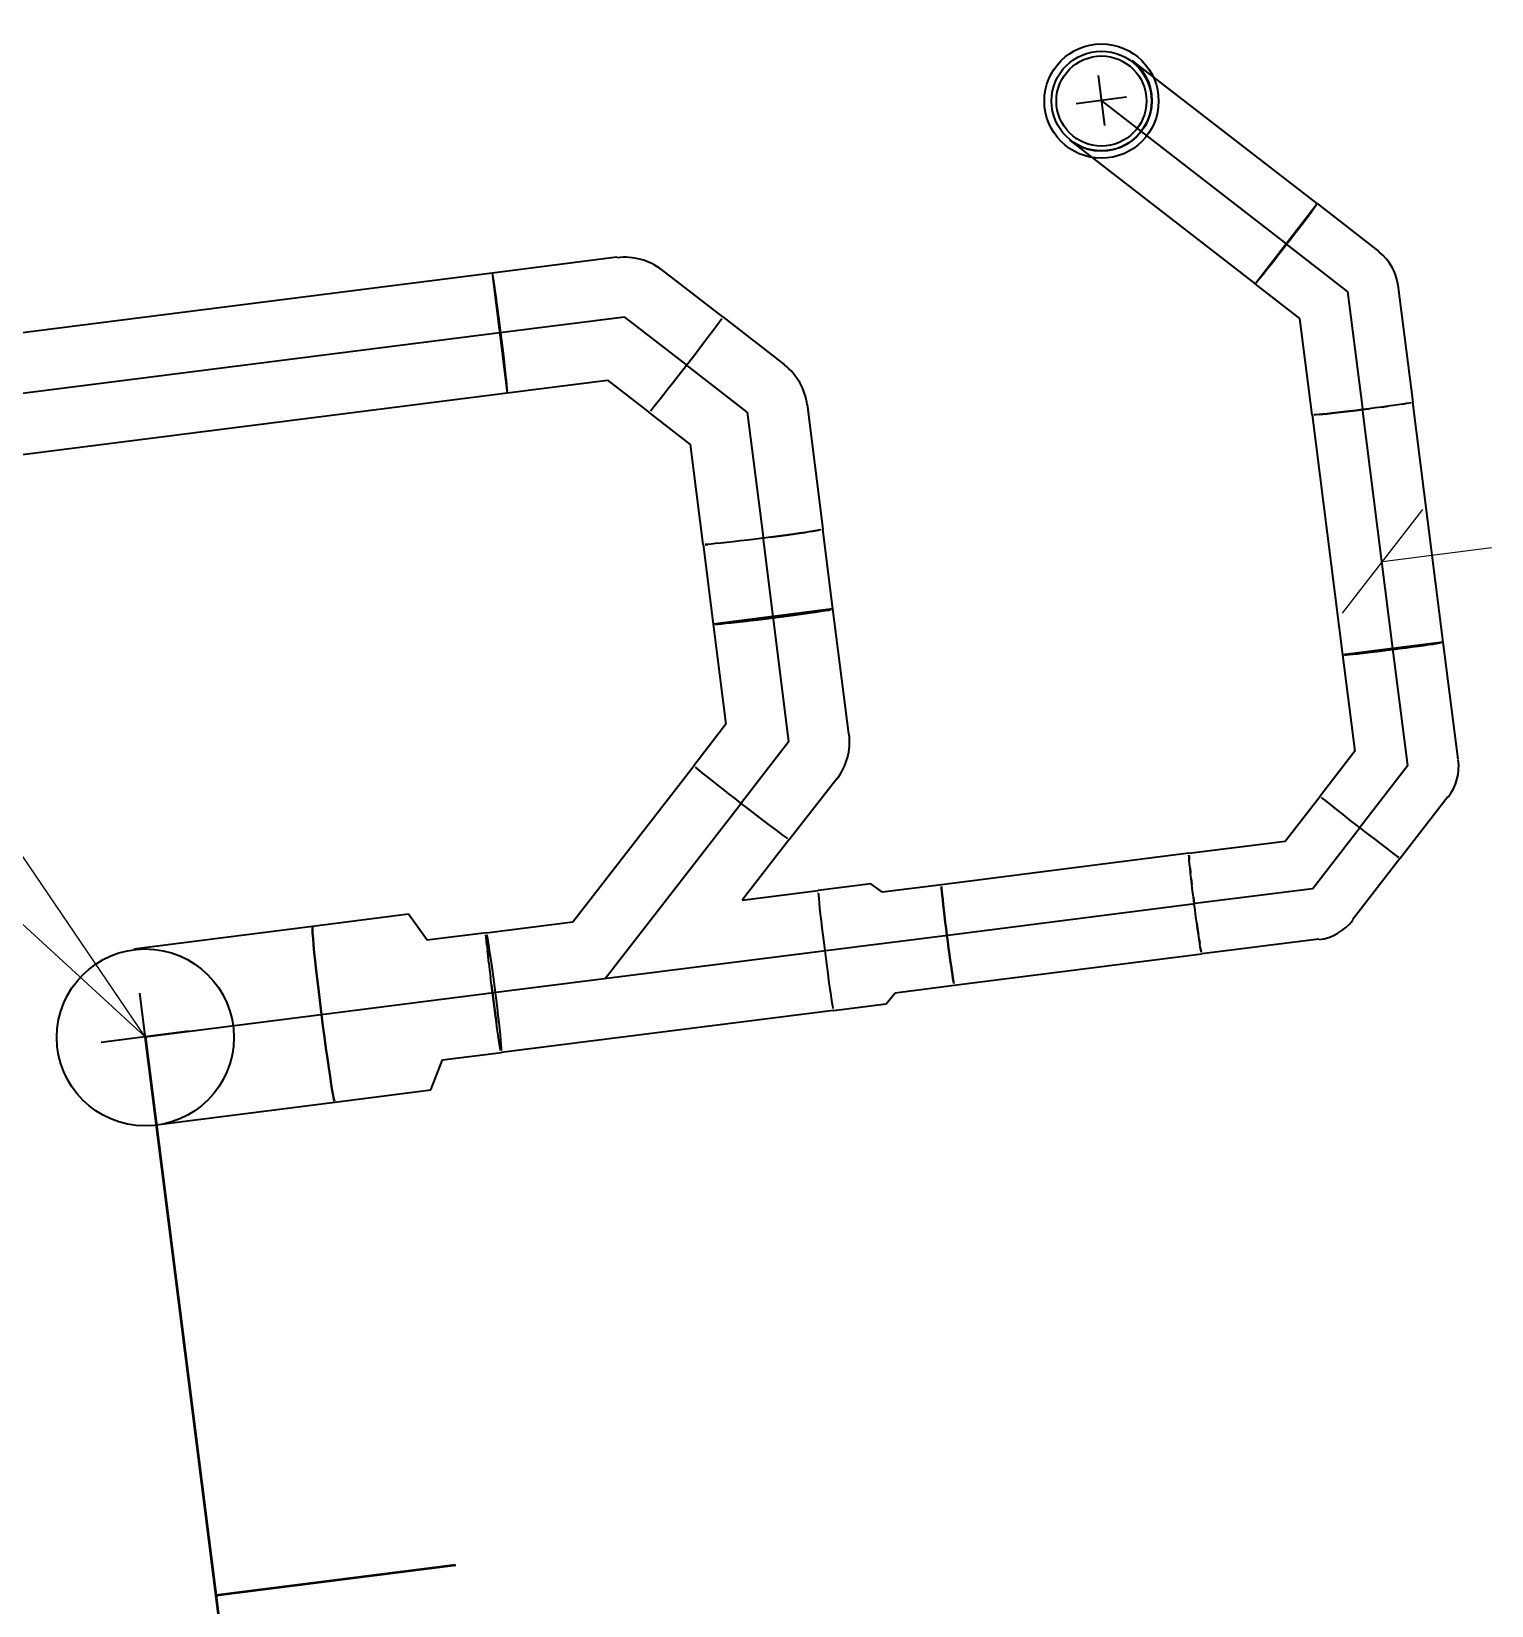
# Model space of a CAD drawing. Header units: metres. Extents: x 2713732.4 to 2713757.2, y 1226081.6 to 1226111.3.
# Drawn here: x 2713743.864 to 2713744.772, y 1226107.761 to 1226108.739 of the extents above; entities that cross this region are included whole.
import ezdxf

# ---------------------------------------------------------------- set-up
doc = ezdxf.new("R2010")
doc.units = ezdxf.units.M
doc.linetypes.add('DASHDOT', pattern=[1, 0.5, -0.25, 0, -0.25])
doc.linetypes.add('HIDDENX2', pattern=[0.75, 0.5, -0.25])
doc.layers.add('einlagen_boden_erstes_og', color=7, linetype='Continuous', true_color=0x000000)

msp = doc.modelspace()

# ---------------------------------------------------------------- linework, layer by layer
at = {"layer": 'einlagen_boden_erstes_og', "color": 7, "linetype": 'Continuous', "lineweight": 25, "extrusion": (0.000477202, 0.001815, 0.999998)}
for p, q in [((2713743.9348, 1226108.11444, -0.19104), (2713742.85287, 1226109.70852, -0.19341)), ((2713743.9348, 1226108.11444, -0.19104), (2713742.27808, 1226109.6348, -0.193)), ((2713744.679, 1226108.37784, -0.19187), (2713744.7288, 1226108.44211, -0.19201)), ((2713744.7039, 1226108.40998, -0.19194), (2713744.77158, 1226108.41857, -0.19199))]:
    msp.add_line(p, q, dxfattribs=at)
at = {"layer": 'einlagen_boden_erstes_og', "color": 36, "linetype": 'Continuous', "lineweight": 35, "true_color": 0x6a4015, "extrusion": (0.000477202, 0.001815, 0.999998)}
for p, q in [((2713744.66319, 1226108.63227, -0.19232), (2713744.54832, 1226108.72127, -0.19243)), ((2713744.54832, 1226108.72127, -0.19243), (2713744.5514, 1226108.71854, -0.19243)), ((2713744.5514, 1226108.71854, -0.19243), (2713744.5541, 1226108.71543, -0.19242)), ((2713744.5541, 1226108.71543, -0.19242), (2713744.55638, 1226108.71199, -0.19242)), ((2713744.55638, 1226108.71199, -0.19242), (2713744.55818, 1226108.70829, -0.19241)), ((2713744.55818, 1226108.70829, -0.19241), (2713744.55949, 1226108.70438, -0.1924)), ((2713744.55949, 1226108.70438, -0.1924), (2713744.56027, 1226108.70034, -0.1924)), ((2713744.56052, 1226108.69622, -0.19239), (2713744.56024, 1226108.69211, -0.19238)), ((2713744.56027, 1226108.70034, -0.1924), (2713744.56052, 1226108.69622, -0.19239)), ((2713744.55941, 1226108.68807, -0.19237), (2713744.55807, 1226108.68418, -0.19237)), ((2713744.56024, 1226108.69211, -0.19238), (2713744.55941, 1226108.68807, -0.19237)), ((2713744.55393, 1226108.67708, -0.19235), (2713744.55119, 1226108.67399, -0.19235)), ((2713744.55623, 1226108.68049, -0.19236), (2713744.55393, 1226108.67708, -0.19235)), ((2713744.55807, 1226108.68418, -0.19237), (2713744.55623, 1226108.68049, -0.19236)), ((2713744.50973, 1226108.67147, -0.19232), (2713744.62461, 1226108.58247, -0.19221)), ((2713744.51315, 1226108.66916, -0.19232), (2713744.50973, 1226108.67147, -0.19232)), ((2713744.51683, 1226108.66732, -0.19232), (2713744.51315, 1226108.66916, -0.19232)), ((2713744.52073, 1226108.66598, -0.19232), (2713744.51683, 1226108.66732, -0.19232)), ((2713744.54094, 1226108.66721, -0.19233), (2713744.53704, 1226108.6659, -0.19232)), ((2713744.54465, 1226108.66902, -0.19233), (2713744.54094, 1226108.66721, -0.19233)), ((2713744.54808, 1226108.67129, -0.19234), (2713744.54465, 1226108.66902, -0.19233)), ((2713744.55119, 1226108.67399, -0.19235), (2713744.54808, 1226108.67129, -0.19234)), ((2713744.52477, 1226108.66516, -0.19232), (2713744.52073, 1226108.66598, -0.19232)), ((2713744.52888, 1226108.66487, -0.19232), (2713744.52477, 1226108.66516, -0.19232)), ((2713744.53299, 1226108.66512, -0.19232), (2713744.52888, 1226108.66487, -0.19232)), ((2713744.53704, 1226108.6659, -0.19232), (2713744.53299, 1226108.66512, -0.19232)), ((2713744.62461, 1226108.58247, -0.19221), (2713744.66319, 1226108.63227, -0.19232)), ((2713744.62461, 1226108.58247, -0.19221), (2713744.66319, 1226108.63227, -0.19232)), ((2713744.65942, 1226108.62695, -0.19231), (2713744.66078, 1226108.62879, -0.19232)), ((2713744.66078, 1226108.62879, -0.19232), (2713744.66185, 1226108.63027, -0.19232)), ((2713744.66185, 1226108.63027, -0.19232), (2713744.66262, 1226108.63135, -0.19232)), ((2713744.66319, 1226108.63227, -0.19232), (2713744.70145, 1226108.60263, -0.19229)), ((2713744.65161, 1226108.61664, -0.19229), (2713744.65385, 1226108.61958, -0.1923)), ((2713744.65385, 1226108.61958, -0.1923), (2713744.65592, 1226108.62231, -0.1923)), ((2713744.65592, 1226108.62231, -0.1923), (2713744.65779, 1226108.62478, -0.19231)), ((2713744.65779, 1226108.62478, -0.19231), (2713744.65942, 1226108.62695, -0.19231)), ((2713744.64425, 1226108.60709, -0.19227), (2713744.64677, 1226108.61034, -0.19228)), ((2713744.64677, 1226108.61034, -0.19228), (2713744.64923, 1226108.61355, -0.19228)), ((2713744.64923, 1226108.61355, -0.19228), (2713744.65161, 1226108.61664, -0.19229)), ((2713744.22807, 1226108.59898, -0.19206), (2713744.15049, 1226108.58913, -0.192)), ((2713744.63684, 1226108.59758, -0.19225), (2713744.63925, 1226108.60065, -0.19225)), ((2713744.63925, 1226108.60065, -0.19225), (2713744.64173, 1226108.60384, -0.19226)), ((2713744.64173, 1226108.60384, -0.19226), (2713744.64425, 1226108.60709, -0.19227)), ((2713744.15049, 1226108.58913, -0.192), (2713743.42066, 1226108.4965, -0.19148)), ((2713744.15049, 1226108.58913, -0.192), (2713744.15993, 1226108.51473, -0.19187)), ((2713744.15049, 1226108.58913, -0.192), (2713744.15993, 1226108.51473, -0.19187)), ((2713744.29386, 1226108.56191, -0.19202), (2713744.25575, 1226108.59142, -0.19205)), ((2713744.62881, 1226108.58744, -0.19223), (2713744.63051, 1226108.58956, -0.19223)), ((2713744.63051, 1226108.58956, -0.19223), (2713744.63243, 1226108.59199, -0.19224)), ((2713744.63243, 1226108.59199, -0.19224), (2713744.63456, 1226108.59468, -0.19224)), ((2713744.63456, 1226108.59468, -0.19224), (2713744.63684, 1226108.59758, -0.19225)), ((2713744.15113, 1226108.58633, -0.192), (2713744.15084, 1226108.58789, -0.192)), ((2713744.15149, 1226108.58419, -0.19199), (2713744.15113, 1226108.58633, -0.192)), ((2713744.15192, 1226108.5815, -0.19199), (2713744.15149, 1226108.58419, -0.19199)), ((2713744.1524, 1226108.5783, -0.19198), (2713744.15192, 1226108.5815, -0.19199)), ((2713744.15293, 1226108.57465, -0.19198), (2713744.1524, 1226108.5783, -0.19198)), ((2713744.65255, 1226108.56082, -0.19219), (2713744.62461, 1226108.58246, -0.19221)), ((2713744.62536, 1226108.58324, -0.19222), (2713744.62621, 1226108.58425, -0.19222)), ((2713744.62621, 1226108.58425, -0.19222), (2713744.62737, 1226108.58566, -0.19222)), ((2713744.62737, 1226108.58566, -0.19222), (2713744.62881, 1226108.58744, -0.19223)), ((2713744.71341, 1226108.58169, -0.19226), (2713744.72265, 1226108.50889, -0.19213)), ((2713744.1535, 1226108.57061, -0.19197), (2713744.15293, 1226108.57465, -0.19198)), ((2713744.15409, 1226108.56625, -0.19196), (2713744.1535, 1226108.57061, -0.19197)), ((2713744.15471, 1226108.56165, -0.19195), (2713744.15409, 1226108.56625, -0.19196)), ((2713744.15533, 1226108.55688, -0.19194), (2713744.15471, 1226108.56165, -0.19195)), ((2713744.29099, 1226108.55777, -0.19201), (2713744.29227, 1226108.55952, -0.19201)), ((2713744.29227, 1226108.55952, -0.19201), (2713744.29318, 1226108.56081, -0.19202)), ((2713744.29386, 1226108.56191, -0.19202), (2713744.33196, 1226108.53239, -0.19198)), ((2713744.66015, 1226108.50096, -0.19208), (2713744.65255, 1226108.56082, -0.19219)), ((2713744.15596, 1226108.55202, -0.19194), (2713744.15533, 1226108.55688, -0.19194)), ((2713744.15657, 1226108.54717, -0.19193), (2713744.15596, 1226108.55202, -0.19194)), ((2713744.28274, 1226108.5468, -0.19199), (2713744.2852, 1226108.55005, -0.19199)), ((2713744.2852, 1226108.55005, -0.19199), (2713744.28743, 1226108.55299, -0.192)), ((2713744.28743, 1226108.55299, -0.192), (2713744.28937, 1226108.55558, -0.19201)), ((2713744.28937, 1226108.55558, -0.19201), (2713744.29099, 1226108.55777, -0.19201)), ((2713744.15715, 1226108.54239, -0.19192), (2713744.15657, 1226108.54717, -0.19193)), ((2713744.15771, 1226108.53778, -0.19191), (2713744.15715, 1226108.54239, -0.19192)), ((2713744.27431, 1226108.53581, -0.19196), (2713744.27724, 1226108.53962, -0.19197)), ((2713744.27724, 1226108.53962, -0.19197), (2713744.28007, 1226108.5433, -0.19198)), ((2713744.28007, 1226108.5433, -0.19198), (2713744.28274, 1226108.5468, -0.19199)), ((2713744.15822, 1226108.53341, -0.1919), (2713744.15771, 1226108.53778, -0.19191)), ((2713744.15868, 1226108.52936, -0.1919), (2713744.15822, 1226108.53341, -0.1919)), ((2713744.15908, 1226108.52569, -0.19189), (2713744.15868, 1226108.52936, -0.1919)), ((2713744.26831, 1226108.52807, -0.19195), (2713744.27131, 1226108.53193, -0.19195)), ((2713744.27131, 1226108.53193, -0.19195), (2713744.27431, 1226108.53581, -0.19196)), ((2713744.15941, 1226108.52247, -0.19188), (2713744.15908, 1226108.52569, -0.19189)), ((2713744.15967, 1226108.51976, -0.19188), (2713744.15941, 1226108.52247, -0.19188)), ((2713744.15986, 1226108.51759, -0.19187), (2713744.15967, 1226108.51976, -0.19188)), ((2713744.15993, 1226108.51473, -0.19187), (2713744.2221, 1226108.52262, -0.19191)), ((2713744.2221, 1226108.52262, -0.19191), (2713744.24793, 1226108.50261, -0.19189)), ((2713744.25977, 1226108.51715, -0.19192), (2713744.26249, 1226108.52061, -0.19193)), ((2713744.26249, 1226108.52061, -0.19193), (2713744.26535, 1226108.52427, -0.19194)), ((2713744.26535, 1226108.52427, -0.19194), (2713744.26831, 1226108.52807, -0.19195)), ((2713743.43011, 1226108.4221, -0.19135), (2713744.15993, 1226108.51473, -0.19187)), ((2713744.15997, 1226108.51602, -0.19187), (2713744.15986, 1226108.51759, -0.19187)), ((2713744.25293, 1226108.50854, -0.1919), (2713744.25495, 1226108.51107, -0.19191)), ((2713744.25495, 1226108.51107, -0.19191), (2713744.25724, 1226108.51395, -0.19191)), ((2713744.25724, 1226108.51395, -0.19191), (2713744.25977, 1226108.51715, -0.19192)), ((2713744.27375, 1226108.48261, -0.19187), (2713744.24793, 1226108.50261, -0.19189)), ((2713744.24882, 1226108.50354, -0.19189), (2713744.24984, 1226108.50475, -0.19189)), ((2713744.24984, 1226108.50475, -0.19189), (2713744.25121, 1226108.50642, -0.1919)), ((2713744.25121, 1226108.50642, -0.1919), (2713744.25293, 1226108.50854, -0.1919)), ((2713744.3462, 1226108.50747, -0.19195), (2713744.35604, 1226108.4299, -0.19181)), ((2713744.66015, 1226108.50096, -0.19208), (2713744.67907, 1226108.35188, -0.19182)), ((2713744.66256, 1226108.50102, -0.19208), (2713744.66123, 1226108.50093, -0.19208)), ((2713744.66256, 1226108.50102, -0.19208), (2713744.66123, 1226108.50093, -0.19208)), ((2713744.66437, 1226108.50118, -0.19209), (2713744.66256, 1226108.50102, -0.19208)), ((2713744.66437, 1226108.50118, -0.19209), (2713744.66256, 1226108.50102, -0.19208)), ((2713744.66665, 1226108.5014, -0.19209), (2713744.66437, 1226108.50118, -0.19209)), ((2713744.66437, 1226108.50118, -0.19209), (2713744.66665, 1226108.5014, -0.19209)), ((2713744.66936, 1226108.50168, -0.19209), (2713744.66665, 1226108.5014, -0.19209)), ((2713744.66665, 1226108.5014, -0.19209), (2713744.66936, 1226108.50168, -0.19209)), ((2713744.67244, 1226108.50202, -0.19209), (2713744.66936, 1226108.50168, -0.19209)), ((2713744.66936, 1226108.50168, -0.19209), (2713744.67244, 1226108.50202, -0.19209)), ((2713744.67584, 1226108.5024, -0.19209), (2713744.67244, 1226108.50202, -0.19209)), ((2713744.67244, 1226108.50202, -0.19209), (2713744.67584, 1226108.5024, -0.19209)), ((2713744.67951, 1226108.50283, -0.1921), (2713744.67584, 1226108.5024, -0.19209)), ((2713744.67584, 1226108.5024, -0.19209), (2713744.67951, 1226108.50283, -0.1921)), ((2713744.68339, 1226108.5033, -0.1921), (2713744.67951, 1226108.50283, -0.1921)), ((2713744.67951, 1226108.50283, -0.1921), (2713744.68339, 1226108.5033, -0.1921)), ((2713744.6874, 1226108.50379, -0.1921), (2713744.68339, 1226108.5033, -0.1921)), ((2713744.68339, 1226108.5033, -0.1921), (2713744.6874, 1226108.50379, -0.1921)), ((2713744.69148, 1226108.5043, -0.1921), (2713744.6874, 1226108.50379, -0.1921)), ((2713744.6874, 1226108.50379, -0.1921), (2713744.69148, 1226108.5043, -0.1921)), ((2713744.69556, 1226108.50482, -0.19211), (2713744.69148, 1226108.5043, -0.1921)), ((2713744.69148, 1226108.5043, -0.1921), (2713744.69556, 1226108.50482, -0.19211)), ((2713744.69956, 1226108.50535, -0.19211), (2713744.69556, 1226108.50482, -0.19211)), ((2713744.69956, 1226108.50535, -0.19211), (2713744.69556, 1226108.50482, -0.19211)), ((2713744.70343, 1226108.50587, -0.19211), (2713744.69956, 1226108.50535, -0.19211)), ((2713744.70343, 1226108.50587, -0.19211), (2713744.69956, 1226108.50535, -0.19211)), ((2713744.70709, 1226108.50637, -0.19212), (2713744.70343, 1226108.50587, -0.19211)), ((2713744.70343, 1226108.50587, -0.19211), (2713744.70709, 1226108.50637, -0.19212)), ((2713744.71048, 1226108.50684, -0.19212), (2713744.70709, 1226108.50637, -0.19212)), ((2713744.71048, 1226108.50684, -0.19212), (2713744.70709, 1226108.50637, -0.19212)), ((2713744.71355, 1226108.50729, -0.19212), (2713744.71048, 1226108.50684, -0.19212)), ((2713744.71355, 1226108.50729, -0.19212), (2713744.71048, 1226108.50684, -0.19212)), ((2713744.71624, 1226108.50769, -0.19212), (2713744.71355, 1226108.50729, -0.19212)), ((2713744.71624, 1226108.50769, -0.19212), (2713744.71355, 1226108.50729, -0.19212)), ((2713744.7185, 1226108.50805, -0.19212), (2713744.71624, 1226108.50769, -0.19212)), ((2713744.71624, 1226108.50769, -0.19212), (2713744.7185, 1226108.50805, -0.19212)), ((2713744.7203, 1226108.50835, -0.19213), (2713744.7185, 1226108.50805, -0.19212)), ((2713744.7203, 1226108.50835, -0.19213), (2713744.7185, 1226108.50805, -0.19212)), ((2713744.7216, 1226108.50859, -0.19213), (2713744.7203, 1226108.50835, -0.19213)), ((2713744.7216, 1226108.50859, -0.19213), (2713744.7203, 1226108.50835, -0.19213)), ((2713744.74157, 1226108.35981, -0.19187), (2713744.72265, 1226108.50889, -0.19213)), ((2713744.28164, 1226108.42046, -0.19176), (2713744.27375, 1226108.48261, -0.19187)), ((2713744.29626, 1226108.42172, -0.19177), (2713744.2926, 1226108.42132, -0.19176)), ((2713744.29626, 1226108.42172, -0.19177), (2713744.2926, 1226108.42132, -0.19176)), ((2713744.30032, 1226108.42218, -0.19177), (2713744.29626, 1226108.42172, -0.19177)), ((2713744.30032, 1226108.42218, -0.19177), (2713744.29626, 1226108.42172, -0.19177)), ((2713744.30469, 1226108.42269, -0.19177), (2713744.30032, 1226108.42218, -0.19177)), ((2713744.30469, 1226108.42269, -0.19177), (2713744.30032, 1226108.42218, -0.19177)), ((2713744.3093, 1226108.42324, -0.19177), (2713744.30469, 1226108.42269, -0.19177)), ((2713744.3093, 1226108.42324, -0.19177), (2713744.30469, 1226108.42269, -0.19177)), ((2713744.31407, 1226108.42383, -0.19178), (2713744.3093, 1226108.42324, -0.19177)), ((2713744.31407, 1226108.42383, -0.19178), (2713744.3093, 1226108.42324, -0.19177)), ((2713744.31893, 1226108.42444, -0.19178), (2713744.31407, 1226108.42383, -0.19178)), ((2713744.31893, 1226108.42444, -0.19178), (2713744.31407, 1226108.42383, -0.19178)), ((2713744.32379, 1226108.42506, -0.19179), (2713744.31893, 1226108.42444, -0.19178)), ((2713744.32379, 1226108.42506, -0.19179), (2713744.31893, 1226108.42444, -0.19178)), ((2713744.32856, 1226108.42569, -0.19179), (2713744.32379, 1226108.42506, -0.19179)), ((2713744.32379, 1226108.42506, -0.19179), (2713744.32856, 1226108.42569, -0.19179)), ((2713744.33316, 1226108.4263, -0.19179), (2713744.32856, 1226108.42569, -0.19179)), ((2713744.32856, 1226108.42569, -0.19179), (2713744.33316, 1226108.4263, -0.19179)), ((2713744.33752, 1226108.4269, -0.19179), (2713744.33316, 1226108.4263, -0.19179)), ((2713744.33316, 1226108.4263, -0.19179), (2713744.33752, 1226108.4269, -0.19179)), ((2713744.34156, 1226108.42747, -0.1918), (2713744.33752, 1226108.4269, -0.19179)), ((2713744.33752, 1226108.4269, -0.19179), (2713744.34156, 1226108.42747, -0.1918)), ((2713744.34521, 1226108.42799, -0.1918), (2713744.34156, 1226108.42747, -0.1918)), ((2713744.34156, 1226108.42747, -0.1918), (2713744.34521, 1226108.42799, -0.1918)), ((2713744.34841, 1226108.42848, -0.1918), (2713744.34521, 1226108.42799, -0.1918)), ((2713744.34841, 1226108.42848, -0.1918), (2713744.34521, 1226108.42799, -0.1918)), ((2713744.3511, 1226108.4289, -0.19181), (2713744.34841, 1226108.42848, -0.1918)), ((2713744.34841, 1226108.42848, -0.1918), (2713744.3511, 1226108.4289, -0.19181)), ((2713744.35324, 1226108.42926, -0.19181), (2713744.3511, 1226108.4289, -0.19181)), ((2713744.3511, 1226108.4289, -0.19181), (2713744.35324, 1226108.42926, -0.19181)), ((2713744.3548, 1226108.42955, -0.19181), (2713744.35324, 1226108.42926, -0.19181)), ((2713744.3548, 1226108.42955, -0.19181), (2713744.35324, 1226108.42926, -0.19181)), ((2713744.36232, 1226108.38039, -0.19172), (2713744.35604, 1226108.4299, -0.19181)), ((2713744.28164, 1226108.42046, -0.19176), (2713744.28792, 1226108.37094, -0.19167)), ((2713744.2845, 1226108.42054, -0.19176), (2713744.28293, 1226108.42043, -0.19176)), ((2713744.28293, 1226108.42043, -0.19176), (2713744.2845, 1226108.42054, -0.19176)), ((2713744.28667, 1226108.42072, -0.19176), (2713744.2845, 1226108.42054, -0.19176)), ((2713744.28667, 1226108.42072, -0.19176), (2713744.2845, 1226108.42054, -0.19176)), ((2713744.28938, 1226108.42098, -0.19176), (2713744.28667, 1226108.42072, -0.19176)), ((2713744.28938, 1226108.42098, -0.19176), (2713744.28667, 1226108.42072, -0.19176)), ((2713744.2926, 1226108.42132, -0.19176), (2713744.28938, 1226108.42098, -0.19176)), ((2713744.2926, 1226108.42132, -0.19176), (2713744.28938, 1226108.42098, -0.19176)), ((2713744.36232, 1226108.38039, -0.19172), (2713744.28792, 1226108.37094, -0.19167)), ((2713744.36232, 1226108.38039, -0.19172), (2713744.28792, 1226108.37094, -0.19167)), ((2713744.3066, 1226108.37266, -0.19168), (2713744.31097, 1226108.37317, -0.19168)), ((2713744.31097, 1226108.37317, -0.19168), (2713744.31558, 1226108.37372, -0.19169)), ((2713744.31558, 1226108.37372, -0.19169), (2713744.32036, 1226108.37431, -0.19169)), ((2713744.32036, 1226108.37431, -0.19169), (2713744.32522, 1226108.37492, -0.19169)), ((2713744.32522, 1226108.37492, -0.19169), (2713744.33007, 1226108.37554, -0.1917)), ((2713744.33007, 1226108.37554, -0.1917), (2713744.33484, 1226108.37617, -0.1917)), ((2713744.33484, 1226108.37617, -0.1917), (2713744.33944, 1226108.37678, -0.1917)), ((2713744.33944, 1226108.37678, -0.1917), (2713744.3438, 1226108.37738, -0.19171)), ((2713744.3438, 1226108.37738, -0.19171), (2713744.34784, 1226108.37795, -0.19171)), ((2713744.34784, 1226108.37795, -0.19171), (2713744.35149, 1226108.37848, -0.19171)), ((2713744.35149, 1226108.37848, -0.19171), (2713744.35469, 1226108.37896, -0.19172)), ((2713744.35469, 1226108.37896, -0.19172), (2713744.35739, 1226108.37938, -0.19172)), ((2713744.35739, 1226108.37938, -0.19172), (2713744.35953, 1226108.37974, -0.19172)), ((2713744.35953, 1226108.37974, -0.19172), (2713744.36108, 1226108.38003, -0.19172)), ((2713744.37217, 1226108.30281, -0.19159), (2713744.36232, 1226108.38039, -0.19172)), ((2713744.28792, 1226108.37094, -0.19167), (2713744.29581, 1226108.30877, -0.19156)), ((2713744.28921, 1226108.37091, -0.19167), (2713744.29079, 1226108.37102, -0.19167)), ((2713744.29079, 1226108.37102, -0.19167), (2713744.29295, 1226108.3712, -0.19167)), ((2713744.29295, 1226108.3712, -0.19167), (2713744.29566, 1226108.37147, -0.19167)), ((2713744.29566, 1226108.37147, -0.19167), (2713744.29888, 1226108.3718, -0.19168)), ((2713744.29888, 1226108.3718, -0.19168), (2713744.30255, 1226108.3722, -0.19168)), ((2713744.30255, 1226108.3722, -0.19168), (2713744.3066, 1226108.37266, -0.19168)), ((2713744.74157, 1226108.35981, -0.19187), (2713744.67907, 1226108.35188, -0.19182)), ((2713744.74157, 1226108.35981, -0.19187), (2713744.67907, 1226108.35188, -0.19182)), ((2713744.69136, 1226108.35294, -0.19183), (2713744.69476, 1226108.35332, -0.19183)), ((2713744.69476, 1226108.35332, -0.19183), (2713744.69843, 1226108.35375, -0.19183)), ((2713744.69843, 1226108.35375, -0.19183), (2713744.70231, 1226108.35422, -0.19184)), ((2713744.70231, 1226108.35422, -0.19184), (2713744.70632, 1226108.35471, -0.19184)), ((2713744.70632, 1226108.35471, -0.19184), (2713744.7104, 1226108.35522, -0.19184)), ((2713744.7104, 1226108.35522, -0.19184), (2713744.71448, 1226108.35574, -0.19185)), ((2713744.71448, 1226108.35574, -0.19185), (2713744.71848, 1226108.35627, -0.19185)), ((2713744.71848, 1226108.35627, -0.19185), (2713744.72235, 1226108.35679, -0.19185)), ((2713744.72235, 1226108.35679, -0.19185), (2713744.72601, 1226108.35729, -0.19185)), ((2713744.72601, 1226108.35729, -0.19185), (2713744.7294, 1226108.35776, -0.19186)), ((2713744.7294, 1226108.35776, -0.19186), (2713744.73247, 1226108.35821, -0.19186)), ((2713744.73247, 1226108.35821, -0.19186), (2713744.73516, 1226108.35861, -0.19186)), ((2713744.73516, 1226108.35861, -0.19186), (2713744.73742, 1226108.35897, -0.19186)), ((2713744.73742, 1226108.35897, -0.19186), (2713744.73922, 1226108.35927, -0.19186)), ((2713744.73922, 1226108.35927, -0.19186), (2713744.74052, 1226108.35951, -0.19186)), ((2713744.75081, 1226108.28699, -0.19174), (2713744.74157, 1226108.35981, -0.19187)), ((2713744.67907, 1226108.35188, -0.19182), (2713744.68667, 1226108.29201, -0.19172)), ((2713744.68015, 1226108.35185, -0.19182), (2713744.68148, 1226108.35194, -0.19182)), ((2713744.68148, 1226108.35194, -0.19182), (2713744.68329, 1226108.3521, -0.19182)), ((2713744.68329, 1226108.3521, -0.19182), (2713744.68557, 1226108.35232, -0.19183)), ((2713744.68557, 1226108.35232, -0.19183), (2713744.68828, 1226108.3526, -0.19183)), ((2713744.68828, 1226108.3526, -0.19183), (2713744.69136, 1226108.35294, -0.19183)), ((2713744.29581, 1226108.30877, -0.19156), (2713744.27581, 1226108.28295, -0.1915)), ((2713744.68667, 1226108.292, -0.19172), (2713744.66502, 1226108.26406, -0.19166)), ((2713744.2007, 1226108.18599, -0.19129), (2713744.27581, 1226108.28295, -0.1915)), ((2713744.27673, 1226108.28206, -0.1915), (2713744.27794, 1226108.28104, -0.1915)), ((2713744.27794, 1226108.28104, -0.1915), (2713744.27962, 1226108.27966, -0.1915)), ((2713744.27962, 1226108.27966, -0.1915), (2713744.28173, 1226108.27795, -0.1915)), ((2713744.28173, 1226108.27795, -0.1915), (2713744.28426, 1226108.27593, -0.1915)), ((2713744.28426, 1226108.27593, -0.1915), (2713744.28715, 1226108.27363, -0.19149)), ((2713744.3351, 1226108.23702, -0.19145), (2713744.36461, 1226108.27512, -0.19153)), ((2713744.28715, 1226108.27363, -0.19149), (2713744.29035, 1226108.2711, -0.19149)), ((2713744.29035, 1226108.2711, -0.19149), (2713744.29381, 1226108.26839, -0.19149)), ((2713744.29381, 1226108.26839, -0.19149), (2713744.29747, 1226108.26552, -0.19148)), ((2713744.29747, 1226108.26552, -0.19148), (2713744.30126, 1226108.26257, -0.19148)), ((2713744.30126, 1226108.26257, -0.19148), (2713744.30513, 1226108.25957, -0.19148)), ((2713744.30513, 1226108.25957, -0.19148), (2713744.309, 1226108.25657, -0.19147)), ((2713744.309, 1226108.25657, -0.19147), (2713744.31281, 1226108.25364, -0.19147)), ((2713744.64337, 1226108.23612, -0.19159), (2713744.66502, 1226108.26406, -0.19166)), ((2713744.6658, 1226108.26331, -0.19165), (2713744.66681, 1226108.26246, -0.19165)), ((2713744.66681, 1226108.26246, -0.19165), (2713744.66822, 1226108.2613, -0.19165)), ((2713744.66822, 1226108.2613, -0.19165), (2713744.67, 1226108.25986, -0.19165)), ((2713744.67, 1226108.25986, -0.19165), (2713744.67212, 1226108.25816, -0.19165)), ((2713744.67212, 1226108.25816, -0.19165), (2713744.67455, 1226108.25623, -0.19165)), ((2713744.67455, 1226108.25623, -0.19165), (2713744.67723, 1226108.25411, -0.19164)), ((2713744.71483, 1226108.22548, -0.19161), (2713744.74446, 1226108.26374, -0.19169)), ((2713744.31281, 1226108.25364, -0.19147), (2713744.3165, 1226108.25081, -0.19147)), ((2713744.3165, 1226108.25081, -0.19147), (2713744.31999, 1226108.24814, -0.19146)), ((2713744.31999, 1226108.24814, -0.19146), (2713744.32324, 1226108.24567, -0.19146)), ((2713744.32324, 1226108.24567, -0.19146), (2713744.32619, 1226108.24345, -0.19146)), ((2713744.67723, 1226108.25411, -0.19164), (2713744.68014, 1226108.25183, -0.19164)), ((2713744.68014, 1226108.25183, -0.19164), (2713744.68321, 1226108.24942, -0.19164)), ((2713744.68321, 1226108.24942, -0.19164), (2713744.6864, 1226108.24694, -0.19163)), ((2713744.6864, 1226108.24694, -0.19163), (2713744.68965, 1226108.24442, -0.19163)), ((2713744.3351, 1226108.23702, -0.19145), (2713744.30591, 1226108.19934, -0.19137)), ((2713744.32619, 1226108.24345, -0.19146), (2713744.32877, 1226108.24151, -0.19145)), ((2713744.32877, 1226108.24151, -0.19145), (2713744.33096, 1226108.23989, -0.19145)), ((2713744.33096, 1226108.23989, -0.19145), (2713744.33272, 1226108.23861, -0.19145)), ((2713744.33272, 1226108.23861, -0.19145), (2713744.334, 1226108.23769, -0.19145)), ((2713744.58352, 1226108.22852, -0.19155), (2713744.64337, 1226108.23612, -0.19159)), ((2713744.68965, 1226108.24442, -0.19163), (2713744.6929, 1226108.2419, -0.19163)), ((2713744.6929, 1226108.2419, -0.19163), (2713744.6961, 1226108.23944, -0.19163)), ((2713744.6961, 1226108.23944, -0.19163), (2713744.6992, 1226108.23706, -0.19162)), ((2713744.6992, 1226108.23706, -0.19162), (2713744.70214, 1226108.23482, -0.19162)), ((2713744.58352, 1226108.22852, -0.19155), (2713744.42979, 1226108.20901, -0.19144)), ((2713744.58358, 1226108.22611, -0.19155), (2713744.58349, 1226108.22743, -0.19155)), ((2713744.58349, 1226108.22743, -0.19155), (2713744.58358, 1226108.22611, -0.19155)), ((2713744.58374, 1226108.22429, -0.19154), (2713744.58358, 1226108.22611, -0.19155)), ((2713744.58358, 1226108.22611, -0.19155), (2713744.58374, 1226108.22429, -0.19154)), ((2713744.70214, 1226108.23482, -0.19162), (2713744.70487, 1226108.23275, -0.19162)), ((2713744.70487, 1226108.23275, -0.19162), (2713744.70734, 1226108.23088, -0.19162)), ((2713744.70734, 1226108.23088, -0.19162), (2713744.70951, 1226108.22925, -0.19161)), ((2713744.70951, 1226108.22925, -0.19161), (2713744.71135, 1226108.22789, -0.19161)), ((2713744.71135, 1226108.22789, -0.19161), (2713744.71283, 1226108.22681, -0.19161)), ((2713744.71283, 1226108.22681, -0.19161), (2713744.71391, 1226108.22605, -0.19161)), ((2713744.58396, 1226108.22201, -0.19154), (2713744.58374, 1226108.22429, -0.19154)), ((2713744.58396, 1226108.22201, -0.19154), (2713744.58374, 1226108.22429, -0.19154)), ((2713744.58424, 1226108.21931, -0.19154), (2713744.58396, 1226108.22201, -0.19154)), ((2713744.58424, 1226108.21931, -0.19154), (2713744.58396, 1226108.22201, -0.19154)), ((2713744.58457, 1226108.21623, -0.19153), (2713744.58424, 1226108.21931, -0.19154)), ((2713744.58424, 1226108.21931, -0.19154), (2713744.58457, 1226108.21623, -0.19153)), ((2713744.71483, 1226108.22548, -0.19161), (2713744.68519, 1226108.18722, -0.19153)), ((2713744.38591, 1226108.20949, -0.19142), (2713744.35318, 1226108.20534, -0.1914)), ((2713744.3931, 1226108.20435, -0.19142), (2713744.38591, 1226108.20949, -0.19142)), ((2713744.42979, 1226108.20901, -0.19144), (2713744.3931, 1226108.20435, -0.19142)), ((2713744.42986, 1226108.2066, -0.19144), (2713744.42977, 1226108.20793, -0.19144)), ((2713744.42977, 1226108.20793, -0.19144), (2713744.42986, 1226108.2066, -0.19144)), ((2713744.43001, 1226108.20478, -0.19144), (2713744.42986, 1226108.2066, -0.19144)), ((2713744.42986, 1226108.2066, -0.19144), (2713744.43001, 1226108.20478, -0.19144)), ((2713744.58496, 1226108.21283, -0.19152), (2713744.58457, 1226108.21623, -0.19153)), ((2713744.58496, 1226108.21283, -0.19152), (2713744.58457, 1226108.21623, -0.19153)), ((2713744.58539, 1226108.20916, -0.19152), (2713744.58496, 1226108.21283, -0.19152)), ((2713744.58496, 1226108.21283, -0.19152), (2713744.58539, 1226108.20916, -0.19152)), ((2713744.58585, 1226108.20528, -0.19151), (2713744.58539, 1226108.20916, -0.19152)), ((2713744.58585, 1226108.20528, -0.19151), (2713744.58539, 1226108.20916, -0.19152)), ((2713744.30591, 1226108.19934, -0.19137), (2713744.35318, 1226108.20534, -0.1914)), ((2713744.35315, 1226108.20404, -0.1914), (2713744.35326, 1226108.20247, -0.1914)), ((2713744.35315, 1226108.20404, -0.1914), (2713744.35326, 1226108.20247, -0.1914)), ((2713744.35326, 1226108.20247, -0.1914), (2713744.35344, 1226108.20031, -0.19139)), ((2713744.35326, 1226108.20247, -0.1914), (2713744.35344, 1226108.20031, -0.19139)), ((2713744.35344, 1226108.20031, -0.19139), (2713744.35371, 1226108.19759, -0.19139)), ((2713744.35344, 1226108.20031, -0.19139), (2713744.35371, 1226108.19759, -0.19139)), ((2713744.35371, 1226108.19759, -0.19139), (2713744.35404, 1226108.19437, -0.19138)), ((2713744.35371, 1226108.19759, -0.19139), (2713744.35404, 1226108.19437, -0.19138)), ((2713744.43023, 1226108.20251, -0.19143), (2713744.43001, 1226108.20478, -0.19144)), ((2713744.43001, 1226108.20478, -0.19144), (2713744.43023, 1226108.20251, -0.19143)), ((2713744.43051, 1226108.1998, -0.19143), (2713744.43023, 1226108.20251, -0.19143)), ((2713744.43023, 1226108.20251, -0.19143), (2713744.43051, 1226108.1998, -0.19143)), ((2713744.43085, 1226108.19672, -0.19142), (2713744.43051, 1226108.1998, -0.19143)), ((2713744.43051, 1226108.1998, -0.19143), (2713744.43085, 1226108.19672, -0.19142)), ((2713744.58635, 1226108.20127, -0.1915), (2713744.58585, 1226108.20528, -0.19151)), ((2713744.58635, 1226108.20127, -0.1915), (2713744.58585, 1226108.20528, -0.19151)), ((2713744.58686, 1226108.19719, -0.1915), (2713744.58635, 1226108.20127, -0.1915)), ((2713744.58635, 1226108.20127, -0.1915), (2713744.58686, 1226108.19719, -0.1915)), ((2713744.58738, 1226108.19311, -0.19149), (2713744.58686, 1226108.19719, -0.1915)), ((2713744.58738, 1226108.19311, -0.19149), (2713744.58686, 1226108.19719, -0.1915)), ((2713744.09845, 1226108.19065, -0.19125), (2713744.03895, 1226108.1831, -0.19121)), ((2713744.11018, 1226108.1745, -0.19123), (2713744.09845, 1226108.19065, -0.19125)), ((2713744.35404, 1226108.19437, -0.19138), (2713744.35444, 1226108.19071, -0.19137)), ((2713744.35404, 1226108.19437, -0.19138), (2713744.35444, 1226108.19071, -0.19137)), ((2713744.35444, 1226108.19071, -0.19137), (2713744.3549, 1226108.18665, -0.19137)), ((2713744.35444, 1226108.19071, -0.19137), (2713744.3549, 1226108.18665, -0.19137)), ((2713744.43124, 1226108.19332, -0.19142), (2713744.43085, 1226108.19672, -0.19142)), ((2713744.43085, 1226108.19672, -0.19142), (2713744.43124, 1226108.19332, -0.19142)), ((2713744.43167, 1226108.18965, -0.19141), (2713744.43124, 1226108.19332, -0.19142)), ((2713744.43124, 1226108.19332, -0.19142), (2713744.43167, 1226108.18965, -0.19141)), ((2713744.43213, 1226108.18577, -0.1914), (2713744.43167, 1226108.18965, -0.19141)), ((2713744.43167, 1226108.18965, -0.19141), (2713744.43213, 1226108.18577, -0.1914)), ((2713744.58791, 1226108.18911, -0.19148), (2713744.58738, 1226108.19311, -0.19149)), ((2713744.58791, 1226108.18911, -0.19148), (2713744.58738, 1226108.19311, -0.19149)), ((2713744.58842, 1226108.18524, -0.19148), (2713744.58791, 1226108.18911, -0.19148)), ((2713744.58842, 1226108.18524, -0.19148), (2713744.58791, 1226108.18911, -0.19148)), ((2713744.03895, 1226108.1831, -0.19121), (2713743.92788, 1226108.169, -0.19113)), ((2713744.03882, 1226108.18119, -0.19121), (2713744.03882, 1226108.18261, -0.19121)), ((2713744.03882, 1226108.18261, -0.19121), (2713744.03882, 1226108.18119, -0.19121)), ((2713744.03893, 1226108.17888, -0.1912), (2713744.03882, 1226108.18119, -0.19121)), ((2713744.03882, 1226108.18119, -0.19121), (2713744.03893, 1226108.17888, -0.1912)), ((2713744.03916, 1226108.1757, -0.1912), (2713744.03893, 1226108.17888, -0.1912)), ((2713744.03893, 1226108.17888, -0.1912), (2713744.03916, 1226108.1757, -0.1912)), ((2713744.14688, 1226108.17915, -0.19125), (2713744.11018, 1226108.1745, -0.19123)), ((2713744.14675, 1226108.17626, -0.19125), (2713744.14665, 1226108.17784, -0.19125)), ((2713744.14668, 1226108.17913, -0.19125), (2713744.2007, 1226108.18599, -0.19129)), ((2713744.14678, 1226108.17786, -0.19125), (2713744.14686, 1226108.17628, -0.19125)), ((2713744.14761, 1226108.17637, -0.19125), (2713744.14729, 1226108.17792, -0.19125)), ((2713744.3549, 1226108.18665, -0.19137), (2713744.35541, 1226108.18228, -0.19136)), ((2713744.3549, 1226108.18665, -0.19137), (2713744.35541, 1226108.18228, -0.19136)), ((2713744.35541, 1226108.18228, -0.19136), (2713744.35596, 1226108.17767, -0.19135)), ((2713744.35541, 1226108.18228, -0.19136), (2713744.35596, 1226108.17767, -0.19135)), ((2713744.35596, 1226108.17767, -0.19135), (2713744.35655, 1226108.1729, -0.19134)), ((2713744.35596, 1226108.17767, -0.19135), (2713744.35655, 1226108.1729, -0.19134)), ((2713744.43262, 1226108.18176, -0.1914), (2713744.43213, 1226108.18577, -0.1914)), ((2713744.43213, 1226108.18577, -0.1914), (2713744.43262, 1226108.18176, -0.1914)), ((2713744.43314, 1226108.17768, -0.19139), (2713744.43262, 1226108.18176, -0.1914)), ((2713744.43262, 1226108.18176, -0.1914), (2713744.43314, 1226108.17768, -0.19139)), ((2713744.43366, 1226108.1736, -0.19138), (2713744.43314, 1226108.17768, -0.19139)), ((2713744.43314, 1226108.17768, -0.19139), (2713744.43366, 1226108.1736, -0.19138)), ((2713744.58893, 1226108.18158, -0.19147), (2713744.58842, 1226108.18524, -0.19148)), ((2713744.58842, 1226108.18524, -0.19148), (2713744.58893, 1226108.18158, -0.19147)), ((2713744.5894, 1226108.17818, -0.19146), (2713744.58893, 1226108.18158, -0.19147)), ((2713744.58893, 1226108.18158, -0.19147), (2713744.5894, 1226108.17818, -0.19146)), ((2713744.58985, 1226108.17512, -0.19146), (2713744.5894, 1226108.17818, -0.19146)), ((2713744.58985, 1226108.17512, -0.19146), (2713744.5894, 1226108.17818, -0.19146)), ((2713744.03951, 1226108.17171, -0.19119), (2713744.03916, 1226108.1757, -0.1912)), ((2713744.03916, 1226108.1757, -0.1912), (2713744.03951, 1226108.17171, -0.19119)), ((2713744.03997, 1226108.16699, -0.19118), (2713744.03951, 1226108.17171, -0.19119)), ((2713744.03951, 1226108.17171, -0.19119), (2713744.03997, 1226108.16699, -0.19118)), ((2713744.14675, 1226108.17626, -0.19125), (2713744.14694, 1226108.1741, -0.19125)), ((2713744.14702, 1226108.17411, -0.19125), (2713744.14686, 1226108.17628, -0.19125)), ((2713744.1472, 1226108.17138, -0.19124), (2713744.14694, 1226108.1741, -0.19125)), ((2713744.14726, 1226108.17139, -0.19124), (2713744.14702, 1226108.17411, -0.19125)), ((2713744.1472, 1226108.17138, -0.19124), (2713744.14754, 1226108.16817, -0.19123)), ((2713744.14726, 1226108.17139, -0.19124), (2713744.14757, 1226108.16817, -0.19123)), ((2713744.14794, 1226108.1645, -0.19123), (2713744.14754, 1226108.16817, -0.19123)), ((2713744.14757, 1226108.16817, -0.19123), (2713744.14795, 1226108.1645, -0.19123)), ((2713744.148, 1226108.17423, -0.19125), (2713744.14761, 1226108.17637, -0.19125)), ((2713744.14844, 1226108.17154, -0.19124), (2713744.148, 1226108.17423, -0.19125)), ((2713744.14895, 1226108.16835, -0.19124), (2713744.14844, 1226108.17154, -0.19124)), ((2713744.1495, 1226108.1647, -0.19123), (2713744.14895, 1226108.16835, -0.19124)), ((2713744.35655, 1226108.1729, -0.19134), (2713744.35716, 1226108.16804, -0.19133)), ((2713744.35655, 1226108.1729, -0.19134), (2713744.35716, 1226108.16804, -0.19133)), ((2713744.35716, 1226108.16804, -0.19133), (2713744.35778, 1226108.16319, -0.19133)), ((2713744.35716, 1226108.16804, -0.19133), (2713744.35778, 1226108.16319, -0.19133)), ((2713744.43418, 1226108.1696, -0.19137), (2713744.43366, 1226108.1736, -0.19138)), ((2713744.43366, 1226108.1736, -0.19138), (2713744.43418, 1226108.1696, -0.19137)), ((2713744.4347, 1226108.16573, -0.19137), (2713744.43418, 1226108.1696, -0.19137)), ((2713744.43418, 1226108.1696, -0.19137), (2713744.4347, 1226108.16573, -0.19137)), ((2713744.59025, 1226108.17243, -0.19145), (2713744.58985, 1226108.17512, -0.19146)), ((2713744.58985, 1226108.17512, -0.19146), (2713744.59025, 1226108.17243, -0.19145)), ((2713744.59061, 1226108.17017, -0.19145), (2713744.59025, 1226108.17243, -0.19145)), ((2713744.59061, 1226108.17017, -0.19145), (2713744.59025, 1226108.17243, -0.19145)), ((2713744.59091, 1226108.16837, -0.19145), (2713744.59061, 1226108.17017, -0.19145)), ((2713744.59061, 1226108.17017, -0.19145), (2713744.59091, 1226108.16837, -0.19145)), ((2713744.59115, 1226108.16706, -0.19144), (2713744.59091, 1226108.16837, -0.19145)), ((2713744.59091, 1226108.16837, -0.19145), (2713744.59115, 1226108.16706, -0.19144)), ((2713744.66425, 1226108.17526, -0.19149), (2713744.59145, 1226108.16602, -0.19144)), ((2713744.04052, 1226108.16161, -0.19117), (2713744.03997, 1226108.16699, -0.19118)), ((2713744.03997, 1226108.16699, -0.19118), (2713744.04052, 1226108.16161, -0.19117)), ((2713744.04117, 1226108.15566, -0.19116), (2713744.04052, 1226108.16161, -0.19117)), ((2713744.04052, 1226108.16161, -0.19117), (2713744.04117, 1226108.15566, -0.19116)), ((2713744.14839, 1226108.16045, -0.19122), (2713744.14794, 1226108.1645, -0.19123)), ((2713744.14839, 1226108.16045, -0.19122), (2713744.14795, 1226108.1645, -0.19123)), ((2713744.14839, 1226108.16045, -0.19122), (2713744.14889, 1226108.15608, -0.19121)), ((2713744.14839, 1226108.16045, -0.19122), (2713744.14891, 1226108.15608, -0.19121)), ((2713744.15008, 1226108.16066, -0.19122), (2713744.1495, 1226108.1647, -0.19123)), ((2713744.15069, 1226108.1563, -0.19121), (2713744.15008, 1226108.16066, -0.19122)), ((2713744.35778, 1226108.16319, -0.19133), (2713744.35841, 1226108.15842, -0.19132)), ((2713744.35778, 1226108.16319, -0.19133), (2713744.35841, 1226108.15842, -0.19132)), ((2713744.35841, 1226108.15842, -0.19132), (2713744.35902, 1226108.15381, -0.19131)), ((2713744.35841, 1226108.15842, -0.19132), (2713744.35902, 1226108.15381, -0.19131)), ((2713744.4352, 1226108.16207, -0.19136), (2713744.4347, 1226108.16573, -0.19137)), ((2713744.4347, 1226108.16573, -0.19137), (2713744.4352, 1226108.16207, -0.19136)), ((2713744.43568, 1226108.15868, -0.19135), (2713744.4352, 1226108.16207, -0.19136)), ((2713744.4352, 1226108.16207, -0.19136), (2713744.43568, 1226108.15868, -0.19135)), ((2713744.43612, 1226108.15561, -0.19135), (2713744.43568, 1226108.15868, -0.19135)), ((2713744.43568, 1226108.15868, -0.19135), (2713744.43612, 1226108.15561, -0.19135)), ((2713744.43773, 1226108.14651, -0.19133), (2713744.59145, 1226108.16602, -0.19144)), ((2713744.0419, 1226108.14925, -0.19115), (2713744.04117, 1226108.15566, -0.19116)), ((2713744.04117, 1226108.15566, -0.19116), (2713744.0419, 1226108.14925, -0.19115)), ((2713744.0427, 1226108.14248, -0.19114), (2713744.0419, 1226108.14925, -0.19115)), ((2713744.0419, 1226108.14925, -0.19115), (2713744.0427, 1226108.14248, -0.19114)), ((2713744.14889, 1226108.15608, -0.19121), (2713744.14943, 1226108.15146, -0.19121)), ((2713744.14891, 1226108.15608, -0.19121), (2713744.14946, 1226108.15147, -0.19121)), ((2713744.15002, 1226108.14669, -0.1912), (2713744.14943, 1226108.15146, -0.19121)), ((2713744.15005, 1226108.14669, -0.1912), (2713744.14946, 1226108.15147, -0.19121)), ((2713744.15132, 1226108.1517, -0.19121), (2713744.15069, 1226108.1563, -0.19121)), ((2713744.15195, 1226108.14693, -0.1912), (2713744.15132, 1226108.1517, -0.19121)), ((2713744.35902, 1226108.15381, -0.19131), (2713744.35962, 1226108.14945, -0.1913)), ((2713744.35902, 1226108.15381, -0.19131), (2713744.35962, 1226108.14945, -0.1913)), ((2713744.35962, 1226108.14945, -0.1913), (2713744.36019, 1226108.14541, -0.19129)), ((2713744.35962, 1226108.14945, -0.1913), (2713744.36019, 1226108.14541, -0.19129)), ((2713744.43653, 1226108.15292, -0.19134), (2713744.43612, 1226108.15561, -0.19135)), ((2713744.43612, 1226108.15561, -0.19135), (2713744.43653, 1226108.15292, -0.19134)), ((2713744.43688, 1226108.15066, -0.19134), (2713744.43653, 1226108.15292, -0.19134)), ((2713744.43653, 1226108.15292, -0.19134), (2713744.43688, 1226108.15066, -0.19134)), ((2713744.43719, 1226108.14886, -0.19134), (2713744.43688, 1226108.15066, -0.19134)), ((2713744.43688, 1226108.15066, -0.19134), (2713744.43719, 1226108.14886, -0.19134)), ((2713744.43743, 1226108.14756, -0.19134), (2713744.43719, 1226108.14886, -0.19134)), ((2713744.43719, 1226108.14886, -0.19134), (2713744.43743, 1226108.14756, -0.19134)), ((2713744.04355, 1226108.13548, -0.19113), (2713744.0427, 1226108.14248, -0.19114)), ((2713744.0427, 1226108.14248, -0.19114), (2713744.04355, 1226108.13548, -0.19113)), ((2713744.15002, 1226108.14669, -0.1912), (2713744.15062, 1226108.14183, -0.19119)), ((2713744.15066, 1226108.14183, -0.19119), (2713744.15005, 1226108.14669, -0.1912)), ((2713744.15125, 1226108.13697, -0.19118), (2713744.15062, 1226108.14183, -0.19119)), ((2713744.15066, 1226108.14183, -0.19119), (2713744.15128, 1226108.13698, -0.19118)), ((2713744.15257, 1226108.14208, -0.19119), (2713744.15195, 1226108.14693, -0.1912)), ((2713744.15318, 1226108.13722, -0.19118), (2713744.15257, 1226108.14208, -0.19119)), ((2713744.36019, 1226108.14541, -0.19129), (2713744.36072, 1226108.14176, -0.19129)), ((2713744.36019, 1226108.14541, -0.19129), (2713744.36072, 1226108.14176, -0.19129)), ((2713744.36072, 1226108.14176, -0.19129), (2713744.3612, 1226108.13856, -0.19128)), ((2713744.36072, 1226108.14176, -0.19129), (2713744.3612, 1226108.13856, -0.19128)), ((2713744.3612, 1226108.13856, -0.19128), (2713744.36162, 1226108.13587, -0.19128)), ((2713744.3612, 1226108.13856, -0.19128), (2713744.36162, 1226108.13587, -0.19128)), ((2713744.39536, 1226108.13509, -0.19129), (2713744.40103, 1226108.14185, -0.19131)), ((2713744.40103, 1226108.14185, -0.19131), (2713744.43773, 1226108.14651, -0.19133)), ((2713744.04445, 1226108.12835, -0.19111), (2713744.04355, 1226108.13548, -0.19113)), ((2713744.04355, 1226108.13548, -0.19113), (2713744.04445, 1226108.12835, -0.19111)), ((2713744.04536, 1226108.12123, -0.1911), (2713744.04445, 1226108.12835, -0.19111)), ((2713744.04445, 1226108.12835, -0.19111), (2713744.04536, 1226108.12123, -0.1911)), ((2713744.15125, 1226108.13697, -0.19118), (2713744.15188, 1226108.13221, -0.19117)), ((2713744.1519, 1226108.13221, -0.19117), (2713744.15128, 1226108.13698, -0.19118)), ((2713744.1525, 1226108.1276, -0.19116), (2713744.15188, 1226108.13221, -0.19117)), ((2713744.1519, 1226108.13221, -0.19117), (2713744.15252, 1226108.1276, -0.19116)), ((2713744.15376, 1226108.13244, -0.19117), (2713744.15318, 1226108.13722, -0.19118)), ((2713744.1543, 1226108.12783, -0.19116), (2713744.15376, 1226108.13244, -0.19117)), ((2713744.36262, 1226108.13093, -0.19127), (2713744.15612, 1226108.10473, -0.19112)), ((2713744.36162, 1226108.13587, -0.19128), (2713744.36198, 1226108.13373, -0.19127)), ((2713744.36162, 1226108.13587, -0.19128), (2713744.36198, 1226108.13373, -0.19127)), ((2713744.36198, 1226108.13373, -0.19127), (2713744.36227, 1226108.13218, -0.19127)), ((2713744.36198, 1226108.13373, -0.19127), (2713744.36227, 1226108.13218, -0.19127)), ((2713744.36262, 1226108.13093, -0.19127), (2713744.39536, 1226108.13509, -0.19129)), ((2713744.04629, 1226108.11424, -0.19109), (2713744.04536, 1226108.12123, -0.1911)), ((2713744.04536, 1226108.12123, -0.1911), (2713744.04629, 1226108.11424, -0.19109)), ((2713744.15311, 1226108.12324, -0.19116), (2713744.1525, 1226108.1276, -0.19116)), ((2713744.15252, 1226108.1276, -0.19116), (2713744.15312, 1226108.12325, -0.19116)), ((2713744.1537, 1226108.11921, -0.19115), (2713744.15311, 1226108.12324, -0.19116)), ((2713744.15368, 1226108.11921, -0.19115), (2713744.15312, 1226108.12325, -0.19116)), ((2713744.15421, 1226108.11556, -0.19114), (2713744.15368, 1226108.11921, -0.19115)), ((2713744.15425, 1226108.11556, -0.19114), (2713744.1537, 1226108.11921, -0.19115)), ((2713744.1548, 1226108.12346, -0.19116), (2713744.1543, 1226108.12783, -0.19116)), ((2713744.15524, 1226108.1194, -0.19115), (2713744.1548, 1226108.12346, -0.19116)), ((2713744.15562, 1226108.11573, -0.19114), (2713744.15524, 1226108.1194, -0.19115)), ((2713744.0472, 1226108.10749, -0.19108), (2713744.04629, 1226108.11424, -0.19109)), ((2713744.04629, 1226108.11424, -0.19109), (2713744.0472, 1226108.10749, -0.19108)), ((2713744.15469, 1226108.11236, -0.19114), (2713744.15421, 1226108.11556, -0.19114)), ((2713744.15475, 1226108.11236, -0.19114), (2713744.15425, 1226108.11556, -0.19114)), ((2713744.15512, 1226108.10966, -0.19113), (2713744.15469, 1226108.11236, -0.19114)), ((2713744.1552, 1226108.10967, -0.19113), (2713744.15475, 1226108.11236, -0.19114)), ((2713744.15548, 1226108.10752, -0.19113), (2713744.15512, 1226108.10966, -0.19113)), ((2713744.15559, 1226108.10754, -0.19113), (2713744.1552, 1226108.10967, -0.19113)), ((2713744.15594, 1226108.11251, -0.19114), (2713744.15562, 1226108.11573, -0.19114)), ((2713744.15617, 1226108.1098, -0.19113), (2713744.15594, 1226108.11251, -0.19114)), ((2713744.15633, 1226108.10763, -0.19113), (2713744.15617, 1226108.1098, -0.19113)), ((2713744.0481, 1226108.1011, -0.19107), (2713744.0472, 1226108.10749, -0.19108)), ((2713744.0472, 1226108.10749, -0.19108), (2713744.0481, 1226108.1011, -0.19107)), ((2713744.04896, 1226108.09518, -0.19106), (2713744.0481, 1226108.1011, -0.19107)), ((2713744.0481, 1226108.1011, -0.19107), (2713744.04896, 1226108.09518, -0.19106)), ((2713744.1123, 1226108.08152, -0.19106), (2713744.11962, 1226108.10009, -0.1911)), ((2713744.11962, 1226108.10009, -0.1911), (2713744.15632, 1226108.10475, -0.19112)), ((2713744.15577, 1226108.10597, -0.19113), (2713744.15548, 1226108.10752, -0.19113)), ((2713744.15559, 1226108.10754, -0.19113), (2713744.15591, 1226108.10599, -0.19113)), ((2713744.15641, 1226108.10605, -0.19113), (2713744.15633, 1226108.10763, -0.19113)), ((2713744.04976, 1226108.08983, -0.19105), (2713744.04896, 1226108.09518, -0.19106)), ((2713744.04896, 1226108.09518, -0.19106), (2713744.04976, 1226108.08983, -0.19105)), ((2713744.0505, 1226108.08514, -0.19104), (2713744.04976, 1226108.08983, -0.19105)), ((2713744.04976, 1226108.08983, -0.19105), (2713744.0505, 1226108.08514, -0.19104)), ((2713744.05116, 1226108.08119, -0.19103), (2713744.0505, 1226108.08514, -0.19104)), ((2713744.0505, 1226108.08514, -0.19104), (2713744.05116, 1226108.08119, -0.19103)), ((2713744.05172, 1226108.07806, -0.19103), (2713744.05116, 1226108.08119, -0.19103)), ((2713744.05116, 1226108.08119, -0.19103), (2713744.05172, 1226108.07806, -0.19103)), ((2713744.0528, 1226108.07397, -0.19102), (2713744.1123, 1226108.08152, -0.19106)), ((2713743.94173, 1226108.05988, -0.19094), (2713744.0528, 1226108.07397, -0.19102)), ((2713744.05219, 1226108.07579, -0.19102), (2713744.05172, 1226108.07806, -0.19103)), ((2713744.05172, 1226108.07806, -0.19103), (2713744.05219, 1226108.07579, -0.19102)), ((2713744.05255, 1226108.07442, -0.19102), (2713744.05219, 1226108.07579, -0.19102)), ((2713744.05219, 1226108.07579, -0.19102), (2713744.05255, 1226108.07442, -0.19102))]:
    msp.add_line(p, q, dxfattribs=at)
at = {"layer": 'einlagen_boden_erstes_og', "color": 36, "linetype": 'DASHDOT', "lineweight": 35, "true_color": 0x6a4015, "extrusion": (0.000477202, 0.001815, 0.999998)}
for p, q in [((2713744.52704, 1226108.71199, -0.1924), (2713744.53101, 1226108.68074, -0.19235)), ((2713744.52726, 1226108.71026, -0.1924), (2713744.53079, 1226108.68248, -0.19235)), ((2713744.54465, 1226108.69835, -0.19239), (2713744.5134, 1226108.69439, -0.19236)), ((2713744.52902, 1226108.69637, -0.19238), (2713744.6439, 1226108.60737, -0.19227)), ((2713744.68216, 1226108.57773, -0.19223), (2713744.6439, 1226108.60736, -0.19227)), ((2713744.68216, 1226108.57773, -0.19223), (2713744.6914, 1226108.50493, -0.19211)), ((2713744.23279, 1226108.56177, -0.19199), (2713744.15521, 1226108.55193, -0.19193)), ((2713744.23279, 1226108.56177, -0.19199), (2713744.27089, 1226108.53226, -0.19195)), ((2713744.15521, 1226108.55193, -0.19193), (2713743.42538, 1226108.4593, -0.19142)), ((2713744.30899, 1226108.50275, -0.19192), (2713744.27089, 1226108.53226, -0.19195)), ((2713744.30899, 1226108.50275, -0.19192), (2713744.31884, 1226108.42518, -0.19178)), ((2713744.71032, 1226108.35585, -0.19184), (2713744.6914, 1226108.50493, -0.19211)), ((2713744.32512, 1226108.37567, -0.1917), (2713744.31884, 1226108.42518, -0.19178)), ((2713744.33497, 1226108.29809, -0.19156), (2713744.32512, 1226108.37567, -0.1917)), ((2713744.71956, 1226108.28303, -0.19172), (2713744.71032, 1226108.35585, -0.19184)), ((2713744.33497, 1226108.29809, -0.19156), (2713744.30545, 1226108.25998, -0.19148)), ((2713744.71956, 1226108.28303, -0.19172), (2713744.68992, 1226108.24477, -0.19163)), ((2713744.22083, 1226108.15074, -0.19124), (2713744.30545, 1226108.25998, -0.19148)), ((2713744.66029, 1226108.20651, -0.19155), (2713744.68992, 1226108.24477, -0.19163)), ((2713744.43376, 1226108.17776, -0.19139), (2713744.58748, 1226108.19727, -0.1915)), ((2713744.66029, 1226108.20651, -0.19155), (2713744.58748, 1226108.19727, -0.1915)), ((2713744.3579, 1226108.16813, -0.19133), (2713744.43376, 1226108.17776, -0.19139)), ((2713744.1514, 1226108.14193, -0.19119), (2713744.3579, 1226108.16813, -0.19133)), ((2713743.93134, 1226108.14172, -0.19108), (2713743.93826, 1226108.08716, -0.19099)), ((2713744.04587, 1226108.12854, -0.19111), (2713744.1516, 1226108.14195, -0.19119)), ((2713743.9348, 1226108.11444, -0.19104), (2713744.04587, 1226108.12854, -0.19111)), ((2713743.96208, 1226108.1179, -0.19105), (2713743.90752, 1226108.11098, -0.19102))]:
    msp.add_line(p, q, dxfattribs=at)
at = {"layer": 'einlagen_boden_erstes_og', "color": 36, "linetype": 'Continuous', "lineweight": 50, "true_color": 0x6a4015, "extrusion": (0.000477202, 0.001815, 0.999998)}
for p, q in [((2713743.9348, 1226108.11444, -0.19104), (2713744.10162, 1226106.79997, -0.18873)), ((2713744.12767, 1226107.78611, -0.19053), (2713743.97887, 1226107.76722, -0.19043))]:
    msp.add_line(p, q, dxfattribs=at)
at = {"layer": 'einlagen_boden_erstes_og', "color": 36, "linetype": 'Continuous', "lineweight": 35, "true_color": 0x6a4015, "extrusion": (0.000477202, 0.001815, 0.999998)}
for centre, radius in [((2713744.22013, 1226104.32585, 3520.5086), 0.0355), ((2713744.22013, 1226104.32585, 3520.5086), 0.031), ((2713743.6259, 1226103.74392, 3520.5086), 0.055)]:
    msp.add_circle(centre, radius, dxfattribs=at)
at = {"layer": 'einlagen_boden_erstes_og', "color": 36, "linetype": 'HIDDENX2', "lineweight": 35, "true_color": 0x6a4015, "extrusion": (0.000477202, 0.001815, 0.999998)}
msp.add_circle((2713744.22013, 1226104.32585, 3520.5086), 0.028, dxfattribs=at)
at = {"layer": 'einlagen_boden_erstes_og', "color": 36, "linetype": 'Continuous', "lineweight": 35, "true_color": 0x6a4015, "extrusion": (0.000477202, 0.001815, 0.999998)}
for centre, radius, start, end in [((2713743.92389, 1226104.19126, 3520.5086), 0.0375, 52.2382, 97.23247), ((2713744.37326, 1226104.20721, 3520.5086), 0.0315, 7.23274, 52.23846), ((2713744.0001, 1226104.13223, 3520.5086), 0.0375, 7.23247, 52.2382), ((2713744.02607, 1226103.92757, 3520.5086), 0.0375, 322.23833, 7.23247), ((2713744.41066, 1226103.91251, 3520.5086), 0.0315, 322.23833, 7.2326), ((2713744.35139, 1226103.83599, 3520.5086), 0.0315, 277.2326, 322.23833)]:
    msp.add_arc(centre, radius, start, end, dxfattribs=at)

doc.saveas('drawing.dxf')
